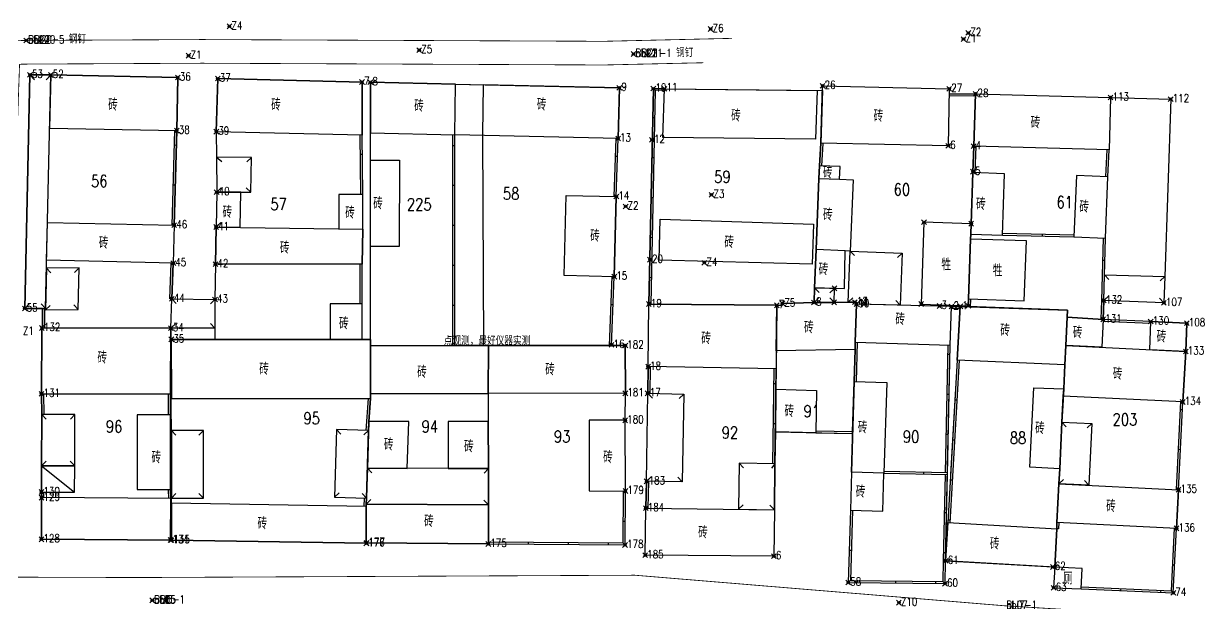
# Model space of a CAD drawing. Extents: x 499223 to 500082, y 4357473 to 4358121.
# Drawn here: x 499470.6 to 499618.2, y 4357682.9 to 4357755.4 of the extents above; entities that cross this region are included whole.
import ezdxf
from ezdxf.enums import TextEntityAlignment as Align

# ---------------------------------------------------------------- set-up
doc = ezdxf.new("R2010")
doc.units = 0
doc.header["$LTSCALE"] = 0.5
doc.header["$PDMODE"] = 35
doc.header["$PDSIZE"] = 0.3
doc.linetypes.add('X3', pattern=[5, 4, -1])
for name, color, linetype in [('CLD', 1, 'CONTINUOUS'), ('DLDW', 11, 'CONTINUOUS'), ('DLSS', 4, 'CONTINUOUS'), ('JMD', 6, 'CONTINUOUS'), ('QSJX', 7, 'CONTINUOUS'), ('YBH', 3, 'CONTINUOUS')]:
    doc.layers.add(name, color=color, linetype=linetype)
doc.styles.add('HZ', font='rs.shx', dxfattribs={"width": 0.8, "bigfont": 'hztxt.shx'})

msp = doc.modelspace()

# ---------------------------------------------------------------- linework, layer by layer
at = {"layer": 'CLD', "linetype": 'Continuous'}
for p in [(499496.29, 4357755.1, 3.73), (499556.41, 4357754.77, 3.78), (499470.9, 4357753.34, 3.86), (499470.9, 4357753.34, 3.86), (499470.9, 4357753.34), (499470.9, 4357753.34), (499470.9, 4357753.34, 3.86), (499470.9, 4357753.34, 3.86), (499588.01, 4357753.51, -0.59), (499588.62, 4357754.28, -0.6), (499588.62, 4357754.28, -0.6), (499520, 4357752.12, 3.81), (499546.78, 4357751.65, 4.02), (499546.78, 4357751.65, 4.02), (499546.78, 4357751.65, 4.02), (499546.78, 4357751.65, 4.02), (499546.78, 4357751.65), (499546.78, 4357751.65), (499546.78, 4357751.65), (499546.78, 4357751.65), (499546.78, 4357751.65, 4.02), (499546.78, 4357751.65, 4.02), (499546.78, 4357751.65, 4.02), (499546.78, 4357751.65, 4.02), (499546.78, 4357751.65), (499546.78, 4357751.65), (499546.78, 4357751.65), (499546.78, 4357751.65, 4.02), (499546.78, 4357751.65, 4.02), (499491.18, 4357751.44, -0.45), (499491.18, 4357751.44, -0.45), (499471.37, 4357749.04, 0.22), (499473.97, 4357749.02, 0.63), (499489.84, 4357748.71, -0.73), (499494.84, 4357748.57, -0.73), (499512.86, 4357748.14, 0.89), (499513.9, 4357748.11, 0.92), (499545.01, 4357747.42, -0.5), (499549.26, 4357747.32, -0.33), (499550.64, 4357747.28, 0.87), (499570.4, 4357747.67, 0.82), (499586.23, 4357747.3, -0.69), (499589.51, 4357746.66, 1.01), (499606.38, 4357746.2, 0.26), (499613.9, 4357746, 0.1), (499489.71, 4357742.06, -0.92), (499494.65, 4357741.93, -0.85), (499544.85, 4357741.08, -0.76), (499549.09, 4357740.91, -0.32), (499586.1, 4357740.17, -0.63), (499589.28, 4357740.11, -0.65), (499589.2, 4357736.93, -0.67), (499494.7, 4357734.36, -0.82), (499556.52, 4357734.04, -0.23), (499544.63, 4357733.82, -0.28), (499545.79, 4357732.58, -0.12), (499489.39, 4357730.23, -0.88), (499494.63, 4357730.01, -0.81), (499583.07, 4357730.61), (499588.97, 4357730.42), (499489.28, 4357725.49, -0.8), (499494.54, 4357725.36, -0.78), (499548.84, 4357725.93, 0.93), (499555.63, 4357725.54, -0.36), (499544.38, 4357723.8, 0.47), (499571.89, 4357722.34), (499489.09, 4357721.02, 1.08), (499494.48, 4357720.95, 1.06), (499569.33, 4357720.57, -0.14), (499571.85, 4357720.59), (499574.43, 4357720.62, 0.6), (499574.43, 4357720.62, 0.6), (499574.43, 4357720.62, 0.6), (499605.54, 4357720.82, 0.94), (499470.72, 4357719.83, -0.72), (499548.7, 4357720.38, 0.54), (499564.68, 4357720.22, 0.47), (499565.38, 4357720.46, 0.23), (499574.63, 4357720.36, 1.33), (499582.73, 4357720.38), (499585.02, 4357720.14, 1.54), (499586.51, 4357720.06, 1.63), (499587.61, 4357720.09, 1.97), (499588.61, 4357720.16), (499613.05, 4357720.52, 0.38), (499605.46, 4357718.46, 0.59), (499611.4, 4357718.19, 0.28), (499615.91, 4357717.98, -0.11), (499472.86, 4357717.39, 1.1), (499472.86, 4357717.39, 1.1), (499472.86, 4357717.39, 1.1), (499488.98, 4357717.37, 1.54), (499489.03, 4357715.96, 1.62), (499544.03, 4357715.28, 1.24), (499545.75, 4357715.19, 0.2), (499545.75, 4357715.19, 0.2), (499545.75, 4357715.19, 0.2), (499615.78, 4357714.44, -0.2), (499548.6, 4357712.55, 0.3), (499472.81, 4357709.16, 1.06), (499472.81, 4357709.16, 1.06), (499472.81, 4357709.16, 1.06), (499545.76, 4357709.22, 0.18), (499545.76, 4357709.22, 0.18), (499545.76, 4357709.22, 0.18), (499548.55, 4357709.22, 0.47), (499615.4, 4357708.13, -0.18), (499545.74, 4357705.84, 0.13), (499545.74, 4357705.84, 0.13), (499545.74, 4357705.84, 0.13), (499545.77, 4357697, 0.13), (499545.77, 4357697, 0.13), (499545.77, 4357697, 0.13), (499545.77, 4357697, 0.13), (499545.77, 4357697, 0.13), (499545.77, 4357697, 0.13), (499548.42, 4357698.21, 0.83), (499548.42, 4357698.21, 0.83), (499548.42, 4357698.21, 0.83), (499614.88, 4357697.16, -0.42), (499472.8, 4357696.87, 1.1), (499472.8, 4357696.87, 1.1), (499472.8, 4357696.87, 1.1), (499472.82, 4357696.17, 0.97), (499472.82, 4357696.17, 0.97), (499472.82, 4357696.17, 0.97), (499548.31, 4357694.85, 1.45), (499548.31, 4357694.85, 1.45), (499548.31, 4357694.85, 1.45), (499614.63, 4357692.33, -0.32), (499472.8, 4357690.96, -0.19), (499472.8, 4357690.96, -0.19), (499472.8, 4357690.96, -0.19), (499488.92, 4357690.87, 1.04), (499488.92, 4357690.87, 1.04), (499488.92, 4357690.87, 1.04), (499489.04, 4357690.86, 1.29), (499489.04, 4357690.86, 1.29), (499489.04, 4357690.86, 1.29), (499513.39, 4357690.46, 1.71), (499513.39, 4357690.46, 1.71), (499513.39, 4357690.46, 1.71), (499513.41, 4357690.5, 1.71), (499513.41, 4357690.5, 1.71), (499513.41, 4357690.5, 1.71), (499528.64, 4357690.38, 0.42), (499528.64, 4357690.38, 0.42), (499528.64, 4357690.38, 0.42), (499545.72, 4357690.25, 0), (499545.72, 4357690.25, 0), (499545.72, 4357690.25, 0), (499545.72, 4357690.25, 0), (499545.72, 4357690.25, 0), (499545.72, 4357690.25, 0), (499548.24, 4357688.97, -0.73), (499548.24, 4357688.97, -0.73), (499548.24, 4357688.97, -0.73), (499564.32, 4357688.84, 0.87), (499585.78, 4357688.26, 0.89), (499599.16, 4357687.5, 0.77), (499573.61, 4357685.55, -0.07), (499585.7, 4357685.42, 1.38), (499599.27, 4357684.9, -0.13), (499614.22, 4357684.27, 0.1), (499486.64, 4357683.33), (499486.64, 4357683.33), (499486.64, 4357683.33), (499486.64, 4357683.33), (499486.64, 4357683.33), (499486.64, 4357683.33), (499486.64, 4357683.33, 3.5), (499486.64, 4357683.33, 3.5), (499486.64, 4357683.33), (499486.64, 4357683.33), (499486.64, 4357683.33), (499486.64, 4357683.33), (499486.64, 4357683.33), (499579.94, 4357683.04, -0.15), (499579.94, 4357683.04, -0.15), (499579.94, 4357683.04, -0.15)]:
    msp.add_point(p, dxfattribs=at)
at = {"layer": 'DLDW', "linetype": 'Continuous', "flags": 128}
for points in [[(499583.07, 4357730.61), (499582.73, 4357720.38), (499588.61, 4357720.16), (499588.64, 4357721.02), (499588.9, 4357728.51), (499588.92, 4357729.11), (499588.97, 4357730.42)], [(499595.9, 4357728.28), (499588.9, 4357728.51), (499588.64, 4357721.02), (499595.57, 4357720.79)]]:
    msp.add_lwpolyline(points, close=True, dxfattribs=at)
at = {"layer": 'DLDW', "linetype": 'Continuous', "elevation": 3.89, "flags": 128}
msp.add_lwpolyline([(499602.82, 4357687.32), (499599.4, 4357687.49), (499599.27, 4357684.9), (499602.69, 4357684.75)], close=True, dxfattribs=at)
at = {"layer": 'DLSS', "linetype": 'X3', "const_width": 0.1, "elevation": -0.45, "flags": 128}
for points in [[(499466.72, 4357739.36), (499467.14, 4357751.42), (499468.58, 4357753.28), (499470.9, 4357753.34), (499492.88, 4357753.45), (499543.08, 4357753.23), (499559.09, 4357753.6)], [(499469.68, 4357739.25), (499470.07, 4357750.36), (499470.95, 4357750.38), (499492.88, 4357750.49), (499543.11, 4357750.27), (499555.49, 4357750.55)]]:
    msp.add_lwpolyline(points, dxfattribs=at)
at = {"layer": 'DLSS', "color": 4, "linetype": 'X3', "const_width": 0.1, "elevation": 4.02, "flags": 128}
msp.add_lwpolyline([(499654.42, 4357674.36), (499576.38, 4357679.37), (499546.37, 4357681.52), (499485.37, 4357681.55), (499451.72, 4357682.29), (499408.46, 4357683.36), (499363.11, 4357682.93), (499346.74, 4357681.87), (499346.42, 4357687.49), (499373.48, 4357688), (499421.42, 4357687.78), (499430.81, 4357687.9), (499468.37, 4357686.23), (499485.11, 4357686.18), (499546.95, 4357686.47), (499593.11, 4357682.65), (499660.09, 4357678.56)], dxfattribs=at)
at = {"layer": 'JMD', "linetype": 'Continuous'}
for p, q in [((499471.37, 4357749.04, 0.22), (499471.93, 4357748.42)), ((499473.97, 4357749.02, 5.06), (499473.4, 4357748.43)), ((499549.18, 4357743.71), (499549.43, 4357743.71)), ((499489.66, 4357740.22), (499489.41, 4357740.23)), ((499524.46, 4357740.18), (499524.21, 4357740.18)), ((499494.67, 4357738.76), (499495.34, 4357738.19)), ((499499.03, 4357738.7), (499498.45, 4357738.14)), ((499512.89, 4357739.06), (499512.64, 4357739.06)), ((499544.78, 4357738.82), (499544.53, 4357738.82)), ((499549.08, 4357738.71), (499549.33, 4357738.71)), ((499489.52, 4357735.23), (499489.28, 4357735.23)), ((499494.7, 4357734.36), (499495.27, 4357734.92)), ((499498.95, 4357734.35), (499498.4, 4357734.92)), ((499524.46, 4357735.18), (499524.21, 4357735.18)), ((499548.98, 4357733.71), (499549.23, 4357733.71)), ((499494.63, 4357730.01), (499495.2, 4357730.56)), ((499524.46, 4357730.18), (499524.21, 4357730.18)), ((499548.87, 4357728.72), (499549.12, 4357728.71)), ((499597.87, 4357728.86), (499597.88, 4357729.11)), ((499573.86, 4357727.01), (499574.4, 4357726.43)), ((499580.36, 4357726.75), (499579.77, 4357726.21)), ((499605.68, 4357725.82), (499605.43, 4357725.83)), ((499473.43, 4357724.85), (499473.99, 4357724.28)), ((499477.51, 4357724.89), (499476.94, 4357724.33)), ((499524.47, 4357725.18), (499524.22, 4357725.18)), ((499605.63, 4357724.02), (499606.18, 4357723.44)), ((499613.16, 4357723.82), (499612.58, 4357723.27)), ((499548.77, 4357723.72), (499549.02, 4357723.71)), ((499569.41, 4357722.39), (499569.96, 4357721.81)), ((499571.89, 4357722.34), (499571.31, 4357721.79)), ((499489.09, 4357721.02), (499489.65, 4357720.44)), ((499494.48, 4357720.95), (499493.91, 4357720.39)), ((499569.33, 4357720.57), (499569.91, 4357721.12)), ((499571.85, 4357720.59), (499571.29, 4357721.16)), ((499573.6, 4357720.6), (499574.18, 4357721.16)), ((499574.63, 4357720.36), (499575.21, 4357720.91)), ((499605.54, 4357720.82), (499606.13, 4357721.37)), ((499613.05, 4357720.52), (499612.51, 4357721.11)), ((499470.72, 4357719.83), (499471.29, 4357720.39)), ((499473.32, 4357719.83), (499472.76, 4357720.4)), ((499473.31, 4357719.65), (499473.88, 4357720.21)), ((499477.39, 4357719.69), (499476.83, 4357720.26)), ((499524.47, 4357720.18), (499524.22, 4357720.18)), ((499544.24, 4357720.27), (499543.99, 4357720.28)), ((499580.09, 4357720.22), (499579.54, 4357720.81)), ((499488.98, 4357717.37), (499489.55, 4357717.92)), ((499494.48, 4357717.37), (499493.92, 4357717.93)), ((499606.41, 4357718.41), (499606.4, 4357718.16)), ((499586.33, 4357714.05), (499586.08, 4357714.05)), ((499548.55, 4357709.22, 0.47), (499549.16, 4357708.62, -0.04)), ((499553.05, 4357709.12, -0.04), (499552.48, 4357708.56, -0.04)), ((499564.57, 4357710.39), (499564.32, 4357710.39)), ((499586.22, 4357709.05), (499585.97, 4357709.06)), ((499586.93, 4357708.39), (499587.18, 4357708.38)), ((499472.84, 4357706.56), (499473.4, 4357705.99)), ((499476.99, 4357706.55), (499476.42, 4357705.99)), ((499615.35, 4357707.15), (499615.1, 4357707.16)), ((499509.68, 4357704.69), (499510.23, 4357704.11)), ((499564.51, 4357705.39), (499564.26, 4357705.39)), ((499600.31, 4357705.6), (499600.85, 4357705.01)), ((499604.06, 4357705.42), (499603.47, 4357704.88)), ((499489.04, 4357704.56), (499489.6, 4357703.99)), ((499493.04, 4357704.56), (499492.47, 4357703.99)), ((499513.68, 4357704.57), (499513.1, 4357704.02)), ((499586.11, 4357704.05), (499585.86, 4357704.06)), ((499586.65, 4357703.4), (499586.9, 4357703.38)), ((499615.11, 4357702.16), (499614.87, 4357702.17)), ((499472.82, 4357700.16), (499473.39, 4357700.72)), ((499472.82, 4357700.16), (499476.95, 4357696.86)), ((499476.97, 4357700.15), (499476.41, 4357700.72)), ((499559.98, 4357700.46), (499560.54, 4357699.89)), ((499564.45, 4357700.39, 0.87), (499564.01, 4357699.84)), ((499513.53, 4357699.86), (499514.07, 4357699.29)), ((499528.67, 4357699.81), (499528.1, 4357699.24)), ((499548.42, 4357698.21, -0.04), (499549, 4357698.76, -0.04)), ((499552.87, 4357698.13, -0.04), (499552.32, 4357698.71, -0.04)), ((499583.06, 4357699.12), (499583.07, 4357699.37)), ((499586.36, 4357698.41), (499586.61, 4357698.39)), ((499599.93, 4357697.91), (499600.52, 4357698.45)), ((499603.67, 4357697.72), (499603.14, 4357698.32)), ((499489.04, 4357696.11), (499489.6, 4357696.67)), ((499493.04, 4357696.11), (499492.47, 4357696.67)), ((499509.41, 4357696.25), (499510, 4357696.79)), ((499513.41, 4357696.12), (499512.86, 4357696.7)), ((499513.39, 4357695.36), (499513.96, 4357695.92)), ((499528.64, 4357695.28), (499528.08, 4357695.85)), ((499559.89, 4357694.71), (499560.48, 4357695.27)), ((499564.39, 4357694.66), (499563.83, 4357695.24)), ((499585.9, 4357694.27), (499585.65, 4357694.27)), ((499545.74, 4357693.17), (499545.49, 4357693.17)), ((499586.07, 4357693.41), (499586.32, 4357693.4)), ((499533.64, 4357690.34), (499533.64, 4357690.59)), ((499538.64, 4357690.31), (499538.64, 4357690.56)), ((499543.64, 4357690.27), (499543.64, 4357690.52)), ((499573.73, 4357689.61), (499573.98, 4357689.6)), ((499585.8, 4357689.27), (499585.55, 4357689.27)), ((499614.4, 4357687.73), (499614.15, 4357687.74)), ((499574.55, 4357685.54), (499574.55, 4357685.79)), ((499579.55, 4357685.48), (499579.55, 4357685.73)), ((499584.55, 4357685.43), (499584.55, 4357685.68)), ((499607.68, 4357684.55), (499607.7, 4357684.8)), ((499612.68, 4357684.34), (499612.69, 4357684.59))]:
    msp.add_line(p, q, dxfattribs=at)
at = {"layer": 'JMD', "linetype": 'Continuous', "flags": 128}
for points in [[(499473.97, 4357749.02), (499471.37, 4357749.04), (499470.72, 4357719.83), (499473.32, 4357719.83)], [(499489.71, 4357742.06), (499489.84, 4357748.71), (499473.97, 4357749.02), (499473.82, 4357742.37)], [(499494.65, 4357741.93), (499494.84, 4357748.57), (499512.86, 4357748.14), (499512.86, 4357741.51)], [(499524.46, 4357741.54), (499524.55, 4357747.88), (499513.9, 4357748.11), (499513.9, 4357741.77)], [(499524.55, 4357747.88), (499545.01, 4357747.42), (499544.85, 4357741.08), (499524.46, 4357741.54)], [(499570.4, 4357747.67), (499586.23, 4357747.3), (499586.1, 4357740.17), (499570.17, 4357740.48), (499570.4, 4357747.67)], [(499550.64, 4357747.28), (499569.73, 4357747.08), (499569.53, 4357741), (499550.45, 4357741.21)], [(499589.51, 4357746.66), (499606.38, 4357746.2), (499606.2, 4357739.64), (499589.28, 4357740.11)], [(499498.95, 4357734.35), (499499.03, 4357738.7), (499494.67, 4357738.76), (499494.7, 4357734.36), (499497.71, 4357734.36)], [(499517.54, 4357738.36), (499517.5, 4357727.56), (499513.9, 4357727.56), (499513.9, 4357738.37)], [(499572.59, 4357737.57), (499570.01, 4357737.68), (499569.95, 4357736.08), (499572.53, 4357735.98)], [(499573.86, 4357727.01), (499573.22, 4357727.04), (499569.6, 4357727.19), (499569.95, 4357736.08), (499572.53, 4357735.98), (499574.22, 4357735.91)], [(499592.87, 4357728.98), (499593.13, 4357736.68), (499589.18, 4357736.81), (499588.97, 4357730.42), (499588.92, 4357729.11)], [(499605.75, 4357728.61), (499606.06, 4357736.3), (499602.12, 4357736.46), (499601.81, 4357728.77)], [(499494.7, 4357734.36), (499494.63, 4357730.01), (499497.63, 4357729.97), (499497.71, 4357734.36)], [(499509.94, 4357734.06), (499509.94, 4357729.8), (499512.94, 4357729.76), (499512.94, 4357734.06)], [(499538.13, 4357723.95), (499538.38, 4357733.97), (499544.63, 4357733.82), (499544.38, 4357723.8)], [(499494.54, 4357725.36), (499494.63, 4357730.01), (499512.94, 4357729.76), (499512.88, 4357725.36)], [(499550.11, 4357730.97), (499569.25, 4357730.35), (499569.11, 4357725.35), (499549.97, 4357725.86)], [(499573.13, 4357722.32), (499573.22, 4357727.04), (499569.6, 4357727.19), (499569.41, 4357722.39)], [(499573.86, 4357727.01), (499580.36, 4357726.75), (499580.09, 4357720.22), (499574.63, 4357720.36), (499574.63, 4357720.61), (499573.6, 4357720.6)], [(499473.43, 4357724.85), (499473.31, 4357719.65), (499477.39, 4357719.69), (499477.51, 4357724.89)], [(499613.05, 4357720.52), (499605.54, 4357720.82), (499605.63, 4357724.02), (499613.16, 4357723.82)], [(499569.41, 4357722.39), (499569.33, 4357720.57), (499571.85, 4357720.59), (499571.89, 4357722.34)], [(499508.86, 4357715.96), (499512.86, 4357715.96), (499512.86, 4357720.41), (499508.86, 4357720.41)], [(499587.61, 4357720.09), (499601, 4357719.62), (499600.79, 4357715.19), (499600.68, 4357712.77), (499587.22, 4357713.38)], [(499600.96, 4357718.72), (499605.46, 4357718.46), (499605.28, 4357714.97), (499600.79, 4357715.19)], [(499611.4, 4357718.19), (499615.91, 4357717.98), (499615.78, 4357714.44), (499611.28, 4357714.67)], [(499488.98, 4357717.37), (499472.86, 4357717.39), (499472.81, 4357709.16), (499488.93, 4357709.14)], [(499513.9, 4357715.96), (499489.03, 4357715.96), (499489.04, 4357708.56), (499513.91, 4357708.56)], [(499528.63, 4357709.21), (499528.65, 4357715.18), (499513.9, 4357715.17), (499513.91, 4357709.2)], [(499528.63, 4357709.21), (499528.65, 4357715.18), (499545.75, 4357715.19), (499545.76, 4357709.22)], [(499615.78, 4357714.44), (499615.4, 4357708.13), (499600.48, 4357708.87), (499600.53, 4357709.78), (499600.68, 4357712.77), (499600.79, 4357715.19)], [(499596.78, 4357709.9), (499600.53, 4357709.78), (499600.31, 4357705.6), (499600.03, 4357699.79), (499596.29, 4357699.97)], [(499472.84, 4357706.56), (499472.82, 4357700.16), (499476.97, 4357700.15), (499476.99, 4357706.55)], [(499488.93, 4357697.17), (499488.93, 4357706.52), (499484.78, 4357706.52), (499484.78, 4357697.17)], [(499513.41, 4357696.12), (499513.68, 4357704.57), (499509.68, 4357704.69), (499509.41, 4357696.25)], [(499513.72, 4357705.71), (499513.53, 4357699.86), (499518.51, 4357699.83), (499518.72, 4357705.68)], [(499523.64, 4357699.81), (499528.67, 4357699.81), (499528.63, 4357705.71), (499523.61, 4357705.71)], [(499600.31, 4357705.6), (499604.06, 4357705.42), (499603.67, 4357697.72), (499599.93, 4357697.91), (499600.03, 4357699.79)], [(499489.04, 4357704.56), (499489.04, 4357696.11), (499493.04, 4357696.11), (499493.04, 4357704.56)], [(499476.97, 4357700.15), (499472.82, 4357700.16), (499472.8, 4357696.87), (499476.95, 4357696.86)], [(499564.45, 4357700.39), (499559.98, 4357700.46), (499559.89, 4357694.71), (499564.39, 4357694.66)], [(499513.53, 4357699.86), (499513.39, 4357695.36), (499528.64, 4357695.28), (499528.67, 4357699.81)], [(499614.88, 4357697.16), (499614.63, 4357692.33), (499599.68, 4357693.08), (499599.93, 4357697.91)], [(499472.82, 4357696.17), (499472.8, 4357690.96), (499488.92, 4357690.87), (499488.95, 4357696.07)], [(499489.04, 4357690.86), (499513.39, 4357690.46), (499513.39, 4357695.06), (499489.04, 4357695.46)], [(499513.39, 4357690.5), (499528.64, 4357690.38), (499528.64, 4357695.28), (499513.39, 4357695.36)], [(499564.32, 4357688.84), (499548.24, 4357688.97), (499548.31, 4357694.85), (499564.39, 4357694.66)], [(499586.05, 4357693.05), (499599.65, 4357692.28), (499599.4, 4357687.49), (499585.78, 4357688.26)]]:
    msp.add_lwpolyline(points, close=True, dxfattribs=at)
at = {"layer": 'JMD', "color": 7, "linetype": 'Continuous', "flags": 128}
for points in [[(499550.64, 4357747.28), (499549.26, 4357747.32), (499548.7, 4357720.38)], [(499489.39, 4357730.23), (499489.71, 4357742.06)], [(499512.94, 4357734.06), (499512.86, 4357741.51)], [(499524.47, 4357715.18), (499524.46, 4357741.54)], [(499544.63, 4357733.82), (499544.85, 4357741.08)], [(499570.17, 4357740.48), (499570.01, 4357737.68)], [(499589.28, 4357740.11), (499589.18, 4357736.81)], [(499606.06, 4357736.3), (499606.2, 4357739.64)], [(499592.87, 4357728.98), (499601.81, 4357728.77)], [(499605.54, 4357720.82), (499605.75, 4357728.61)], [(499512.86, 4357720.41), (499512.88, 4357725.36)], [(499544.03, 4357715.19), (499544.38, 4357723.8)], [(499588.64, 4357721.02), (499588.61, 4357720.06)], [(499472.94, 4357719.83), (499472.94, 4357717.39)], [(499605.46, 4357718.46), (499605.54, 4357720.82)], [(499611.4, 4357718.19), (499605.46, 4357718.46), (499600.96, 4357718.72)], [(499574.49, 4357715.62), (499574.35, 4357710.69)], [(499586.01, 4357699.05), (499586.35, 4357715.23)], [(499548.6, 4357712.55), (499548.55, 4357709.22)], [(499564.45, 4357700.39), (499564.59, 4357712.29)], [(499587.22, 4357713.38), (499586.05, 4357693.05)], [(499472.81, 4357709.16), (499472.84, 4357706.56)], [(499488.93, 4357706.52), (499488.93, 4357709.14)], [(499528.63, 4357709.21), (499528.63, 4357705.71)], [(499513.72, 4357705.71), (499513.91, 4357708.56)], [(499614.88, 4357697.16), (499615.4, 4357708.13)], [(499578.06, 4357699.22), (499586.01, 4357699.05)], [(499472.8, 4357696.87), (499472.82, 4357696.17)], [(499488.95, 4357696.07), (499488.93, 4357697.17)], [(499513.39, 4357695.06), (499513.39, 4357695.36), (499513.41, 4357696.12)], [(499528.64, 4357690.38), (499545.72, 4357690.25), (499545.77, 4357697)], [(499599.68, 4357693.08), (499599.65, 4357692.28)], [(499602.69, 4357684.75), (499614.22, 4357684.27), (499614.63, 4357692.33)]]:
    msp.add_lwpolyline(points, dxfattribs=at)
at = {"layer": 'JMD', "linetype": 'Continuous', "flags": 128}
for points in [[(499550.64, 4357747.12), (499549.5, 4357747.08), (499548.95, 4357720.37)], [(499489.14, 4357730.23), (499489.46, 4357742.06)], [(499512.69, 4357734.06), (499512.61, 4357741.52)], [(499524.22, 4357715.18), (499524.21, 4357741.54)], [(499544.38, 4357733.82), (499544.6, 4357741.09)], [(499570.42, 4357740.47), (499570.26, 4357737.67)], [(499589.53, 4357740.1), (499589.42, 4357736.8)], [(499605.81, 4357736.31), (499605.95, 4357739.65)], [(499592.88, 4357729.23), (499601.82, 4357729.02)], [(499605.54, 4357720.82), (499605.3, 4357720.83), (499605.5, 4357728.62)], [(499512.61, 4357720.41), (499512.63, 4357725.36)], [(499543.78, 4357715.19), (499544.13, 4357723.81)], [(499489.09, 4357721.02), (499488.85, 4357721.03)], [(499588.89, 4357721.01), (499588.86, 4357720.05)], [(499605.21, 4357718.47), (499605.3, 4357720.83)], [(499473.19, 4357719.83), (499473.19, 4357717.39)], [(499611.39, 4357717.94), (499605.44, 4357718.21)], [(499574.74, 4357715.61), (499574.6, 4357710.68)], [(499585.76, 4357699.31), (499586.1, 4357715.23)], [(499548.85, 4357712.54), (499548.8, 4357709.21)], [(499564.2, 4357700.39), (499564.34, 4357712.29)], [(499587.47, 4357713.37), (499586.3, 4357693.04)], [(499473.06, 4357709.16), (499473.09, 4357706.56)], [(499488.68, 4357706.52), (499488.68, 4357709.14)], [(499513.39, 4357704.57), (499513.66, 4357708.56)], [(499614.63, 4357697.18), (499615.15, 4357708.14)], [(499578.07, 4357699.47), (499586.01, 4357699.3)], [(499473.05, 4357696.87), (499473.07, 4357696.17)], [(499488.7, 4357696.07), (499488.68, 4357697.16)], [(499513.14, 4357695.06), (499513.16, 4357696.12)], [(499528.64, 4357690.63), (499545.48, 4357690.51), (499545.52, 4357697)], [(499599.93, 4357693.06), (499599.89, 4357692.27), (499599.65, 4357692.28)], [(499602.7, 4357685), (499613.98, 4357684.53), (499614.38, 4357692.34)]]:
    msp.add_lwpolyline(points, dxfattribs=at)
for points, elevation in [([(499589.5, 4357746.41), (499586.2, 4357746.37)], 0.82), ([(499488.85, 4357721.03), (499489.03, 4357725.5)], -0.8), ([(499587.59, 4357719.84), (499586.5, 4357719.81)], -0.07), ([(499569.55, 4357704.53), (499574.16, 4357704.44)], 0.3), ([(499574.13, 4357694.6), (499573.87, 4357685.8), (499585.45, 4357685.67), (499585.53, 4357688.27), (499585.76, 4357699.06)], -0.07), ([(499548.67, 4357698.2), (499548.56, 4357694.85)], -0.04)]:
    msp.add_lwpolyline(points, dxfattribs=dict(at, elevation=elevation))
at = {"layer": 'JMD', "color": 7, "linetype": 'Continuous', "flags": 128}
for points, elevation in [([(499589.51, 4357746.66), (499586.22, 4357746.62)], 0.82), ([(499489.09, 4357721.02), (499489.28, 4357725.49)], -0.8), ([(499587.61, 4357720.09), (499586.51, 4357720.06)], -0.07), ([(499569.55, 4357704.28), (499574.16, 4357704.19)], 0.3), ([(499573.88, 4357694.61), (499573.61, 4357685.55), (499585.7, 4357685.42), (499585.78, 4357688.26), (499586.01, 4357699.05)], -0.07), ([(499548.42, 4357698.21), (499548.31, 4357694.85)], -0.04)]:
    msp.add_lwpolyline(points, dxfattribs=dict(at, elevation=elevation))
at = {"layer": 'JMD', "linetype": 'Continuous', "flags": 128}
for points, elevation in [([(499473.56, 4357730.58), (499489.39, 4357730.23), (499489.28, 4357725.49), (499473.45, 4357725.85)], -0.88), ([(499494.48, 4357717.37), (499488.98, 4357717.37), (499489.09, 4357721.02), (499494.48, 4357720.95)], 1.08), ([(499548.7, 4357720.38), (499564.68, 4357720.22), (499564.59, 4357712.29), (499548.6, 4357712.55)], 0.3), ([(499564.68, 4357720.22), (499565.37, 4357720.2), (499565.38, 4357720.46), (499569.33, 4357720.57), (499574.63, 4357720.61), (499574.63, 4357720.36), (499574.49, 4357715.62), (499574.47, 4357714.68), (499564.62, 4357714.54)], 0.23), ([(499574.63, 4357720.36), (499574.49, 4357715.62), (499586.35, 4357715.23), (499586.51, 4357720.06)], -0.07), ([(499574.35, 4357710.69), (499578.44, 4357710.56), (499578.06, 4357699.22), (499574.02, 4357699.36)], -0.07), ([(499548.55, 4357709.22), (499553.05, 4357709.12), (499552.87, 4357698.13), (499548.42, 4357698.21)], 0.83), ([(499564.56, 4357709.75), (499569.66, 4357709.58), (499569.55, 4357704.28), (499564.5, 4357704.39)], 0.3), ([(499545.77, 4357697), (499545.74, 4357705.84), (499541.24, 4357705.84), (499541.23, 4357697.01)], 0.2), ([(499573.88, 4357694.61), (499577.91, 4357694.48), (499578.06, 4357699.22), (499574.02, 4357699.36)], -0.07)]:
    msp.add_lwpolyline(points, close=True, dxfattribs=dict(at, elevation=elevation))
at = {"layer": 'QSJX', "linetype": 'Continuous', "flags": 128}
for points, elevation in [([(499472.94, 4357717.39), (499472.94, 4357719.83), (499470.72, 4357719.83), (499471.37, 4357749.04), (499473.97, 4357749.02), (499489.84, 4357748.71), (499489.71, 4357742.06), (499489.39, 4357730.23), (499489.28, 4357725.49), (499489.09, 4357721.02), (499494.48, 4357720.95), (499494.48, 4357717.37), (499488.98, 4357717.37)], 5.06), ([(499512.86, 4357748.14), (499494.84, 4357748.57), (499494.65, 4357741.93), (499494.67, 4357738.76), (499494.7, 4357734.36), (499494.63, 4357730.01), (499494.54, 4357725.36), (499494.48, 4357720.95), (499494.48, 4357717.37), (499494.48, 4357715.96), (499512.86, 4357715.96), (499512.86, 4357720.41), (499512.88, 4357725.36), (499512.94, 4357729.76), (499512.94, 4357734.06), (499512.86, 4357741.51)], 0.89), ([(499513.9, 4357748.11), (499524.55, 4357747.88), (499528, 4357747.8), (499527.91, 4357741.58), (499528.02, 4357715.18), (499528.02, 4357715.18), (499528.02, 4357715.18), (499523.86, 4357715.18), (499513.9, 4357715.17), (499513.9, 4357715.96), (499513.9, 4357715.96), (499513.9, 4357727.56), (499513.9, 4357738.37), (499513.9, 4357741.77)], 0.92), ([(499545.01, 4357747.42), (499528, 4357747.8), (499527.91, 4357741.58), (499528.02, 4357715.18), (499528.65, 4357715.18), (499544.03, 4357715.19), (499544.38, 4357723.8), (499544.63, 4357733.82), (499544.85, 4357741.08)], -0.5), ([(499570.4, 4357747.67), (499586.23, 4357747.3), (499586.22, 4357746.62), (499589.51, 4357746.66), (499589.28, 4357740.11), (499589.18, 4357736.81), (499588.97, 4357730.42), (499588.92, 4357729.11), (499588.9, 4357728.51), (499588.64, 4357721.02), (499588.61, 4357720.16), (499588.61, 4357720.06), (499587.61, 4357720.09), (499586.51, 4357720.06), (499574.63, 4357720.36), (499574.63, 4357720.61), (499573.6, 4357720.6), (499571.85, 4357720.59), (499569.33, 4357720.57), (499569.41, 4357722.39), (499569.6, 4357727.19), (499569.95, 4357736.08), (499570.01, 4357737.68), (499570.17, 4357740.48)], 0.82), ([(499589.51, 4357746.66), (499606.38, 4357746.2), (499613.9, 4357746), (499613.16, 4357723.82), (499613.05, 4357720.52), (499605.54, 4357720.82), (499605.46, 4357718.46), (499600.96, 4357718.72), (499601, 4357719.62), (499588.61, 4357720.06), (499588.61, 4357720.06), (499588.61, 4357720.16), (499588.64, 4357721.02), (499588.9, 4357728.51), (499588.92, 4357729.11), (499588.97, 4357730.42), (499589.18, 4357736.81), (499589.28, 4357740.11)], 1.01), ([(499564.32, 4357688.84), (499548.24, 4357688.97), (499548.31, 4357694.85), (499548.42, 4357698.21), (499548.55, 4357709.22), (499548.6, 4357712.55), (499548.7, 4357720.38), (499564.68, 4357720.22), (499564.62, 4357714.54), (499564.59, 4357712.29), (499564.56, 4357709.75), (499564.5, 4357704.39), (499564.45, 4357700.39), (499564.39, 4357694.66)], 0.87), ([(499564.5, 4357704.39), (499574.16, 4357704.19), (499574.16, 4357704.44), (499574.35, 4357710.69), (499574.47, 4357714.68), (499574.49, 4357715.62), (499574.63, 4357720.36), (499574.63, 4357720.61), (499573.6, 4357720.6), (499571.85, 4357720.59), (499569.33, 4357720.57), (499565.38, 4357720.46), (499565.37, 4357720.2), (499564.68, 4357720.22), (499564.62, 4357714.54), (499564.59, 4357712.29), (499564.56, 4357709.75)], 0.3), ([(499573.61, 4357685.55), (499585.7, 4357685.42), (499585.78, 4357688.26), (499586.35, 4357715.23), (499586.51, 4357720.06), (499574.63, 4357720.36), (499574.49, 4357715.62), (499574.47, 4357714.68), (499574.35, 4357710.69), (499574.02, 4357699.36), (499573.88, 4357694.61)], -0.07), ([(499585.78, 4357688.26), (499599.16, 4357687.5), (499599.4, 4357687.49), (499599.4, 4357687.49), (499599.65, 4357692.28), (499599.68, 4357693.08), (499599.93, 4357697.91), (499600.03, 4357699.79), (499600.31, 4357705.6), (499600.48, 4357708.87), (499600.53, 4357709.78), (499600.68, 4357712.77), (499600.79, 4357715.19), (499600.96, 4357718.72), (499601, 4357719.62), (499588.61, 4357720.06), (499587.61, 4357720.09), (499587.22, 4357713.38), (499586.4, 4357699.06), (499586.38, 4357698.81), (499586.05, 4357693.05), (499586.05, 4357693.05)], 0.89), ([(499599.4, 4357687.49), (499599.27, 4357684.9), (499602.69, 4357684.75), (499614.22, 4357684.27), (499614.63, 4357692.33), (499614.88, 4357697.16), (499615.4, 4357708.13), (499615.78, 4357714.44), (499615.91, 4357717.98), (499611.4, 4357718.19), (499605.46, 4357718.46), (499600.96, 4357718.72), (499600.79, 4357715.19), (499600.68, 4357712.77), (499600.53, 4357709.78), (499600.48, 4357708.87), (499600.31, 4357705.6), (499600.03, 4357699.79), (499599.93, 4357697.91), (499599.68, 4357693.08), (499599.65, 4357692.28)], 3.89), ([(499488.92, 4357690.87), (499472.8, 4357690.96), (499472.82, 4357696.17), (499472.8, 4357696.87), (499472.82, 4357700.16), (499472.84, 4357706.56), (499472.81, 4357709.16), (499472.86, 4357717.39), (499488.98, 4357717.37), (499488.93, 4357709.14), (499488.93, 4357706.52), (499488.93, 4357697.17), (499488.95, 4357696.07)], 5.06), ([(499513.39, 4357690.46), (499489.04, 4357690.86), (499489.04, 4357696.11), (499489.03, 4357715.96), (499494.48, 4357715.96), (499513.9, 4357715.96), (499513.9, 4357715.17), (499513.91, 4357709.2), (499513.91, 4357708.56), (499513.72, 4357705.71), (499513.68, 4357704.57), (499513.41, 4357696.12), (499513.39, 4357695.36), (499513.39, 4357695.06)], 0.42), ([(499528.64, 4357690.38), (499513.39, 4357690.5), (499513.39, 4357695.06), (499513.39, 4357695.36), (499513.41, 4357696.12), (499513.68, 4357704.57), (499513.72, 4357705.71), (499513.91, 4357708.56), (499513.91, 4357709.2), (499513.91, 4357709.2), (499513.9, 4357715.17), (499523.86, 4357715.18), (499527.5, 4357715.18), (499528.65, 4357715.18), (499528.63, 4357709.21), (499528.63, 4357705.71), (499528.67, 4357699.81), (499528.64, 4357695.28), (499528.64, 4357695.28)], 0.42), ([(499528.64, 4357690.38), (499545.72, 4357690.25), (499545.77, 4357697), (499545.74, 4357705.84), (499545.76, 4357709.22), (499545.75, 4357715.19), (499528.65, 4357715.18), (499528.63, 4357709.21), (499528.63, 4357705.71), (499528.67, 4357699.81), (499528.64, 4357695.28)], 4.44)]:
    msp.add_lwpolyline(points, close=True, dxfattribs=dict(at, elevation=elevation))
msp.add_lwpolyline([(499549.26, 4357747.32), (499550.64, 4357747.28), (499570.38, 4357747.07), (499570.17, 4357740.48), (499570.01, 4357737.68), (499569.95, 4357736.08), (499569.6, 4357727.19), (499569.41, 4357722.39), (499569.33, 4357720.57), (499565.38, 4357720.46), (499565.37, 4357720.2), (499564.68, 4357720.22), (499548.7, 4357720.38)], close=True, dxfattribs=at)

# ---------------------------------------------------------------- texts
at = {"layer": 'CLD', "linetype": 'Continuous', "style": 'HZ', "width": 0.8}
for s, p in [('Z4', (499496.54, 4357754.72, 3.73)), ('Z6', (499556.66, 4357754.39, 3.78)), ('Z2', (499588.87, 4357753.9, -0.6)), ('Z2', (499588.87, 4357753.9, -0.6)), ('bbl20-5 钢钉', (499471.15, 4357752.97, 3.86)), ('bbl20-5', (499471.15, 4357752.97, 3.86)), ('bbl20-5', (499471.15, 4357752.97, 3.86)), ('BL20', (499471.15, 4357752.97)), ('BL20', (499471.15, 4357752.97)), ('BBL20', (499471.15, 4357752.97, 3.86)), ('Z1', (499588.26, 4357753.14, -0.59)), ('Z1', (499491.43, 4357751.06, -0.45)), ('Z1', (499491.43, 4357751.06, -0.45)), ('Z5', (499520.25, 4357751.75, 3.81)), ('bbl21-1 钢钉', (499547.03, 4357751.28, 4.02)), ('bbl21-1', (499547.03, 4357751.28, 4.02)), ('bbl21-1', (499547.03, 4357751.28, 4.02)), ('bbl21-1', (499547.03, 4357751.28, 4.02)), ('BL21', (499547.03, 4357751.28)), ('BL21', (499547.03, 4357751.28)), ('BL21', (499547.03, 4357751.28)), ('BL21', (499547.03, 4357751.28)), ('bbl21-1', (499547.03, 4357751.28, 4.02)), ('bbl21-1', (499547.03, 4357751.28, 4.02)), ('bbl21-1', (499547.03, 4357751.28, 4.02)), ('BL21', (499547.03, 4357751.28)), ('BL21', (499547.03, 4357751.28)), ('BL21', (499547.03, 4357751.28)), ('BBL21', (499547.03, 4357751.28, 4.02)), ('53', (499471.62, 4357748.67, 0.22)), ('52', (499474.22, 4357748.65, 0.63)), ('36', (499490.09, 4357748.33, -0.73)), ('37', (499495.09, 4357748.19, -0.73)), ('7', (499513.11, 4357747.77, 0.89)), ('8', (499514.15, 4357747.74, 0.92)), ('9', (499545.26, 4357747.05, -0.5)), ('10', (499549.51, 4357746.95, -0.33)), ('11', (499550.9, 4357747, -0.33)), ('26', (499570.65, 4357747.29, 0.82)), ('27', (499586.48, 4357746.93, -0.69)), ('28', (499589.76, 4357746.28, 1.01)), ('113', (499606.63, 4357745.82, 0.26)), ('112', (499614.15, 4357745.62, 0.1)), ('38', (499489.96, 4357741.68, -0.92)), ('39', (499494.9, 4357741.56, -0.85)), ('13', (499545.1, 4357740.71, -0.76)), ('12', (499549.34, 4357740.53, -0.32)), ('6', (499586.35, 4357739.8, -0.63)), ('4', (499589.53, 4357739.73, -0.65)), ('5', (499589.45, 4357736.55, -0.67)), ('40', (499494.95, 4357733.98, -0.82)), ('14', (499544.88, 4357733.44, -0.28)), ('Z3', (499556.77, 4357733.66, -0.23)), ('Z2', (499546.04, 4357732.2, -0.12)), ('46', (499489.64, 4357729.85, -0.88)), ('41', (499494.88, 4357729.63, -0.81)), ('45', (499489.53, 4357725.12, -0.8)), ('42', (499494.79, 4357724.98, -0.78)), ('20', (499549.09, 4357725.55, 0.93)), ('Z4', (499555.88, 4357725.17, -0.36)), ('15', (499544.63, 4357723.43, 0.47)), ('44', (499489.34, 4357720.65, 1.08)), ('43', (499494.73, 4357720.58, 1.06)), ('19', (499548.95, 4357720, 0.54)), ('7', (499564.93, 4357719.85, 0.47)), ('Z5', (499565.63, 4357720.08, 0.23)), ('8', (499569.58, 4357720.19, -0.14)), ('12', (499574.68, 4357720.25, 0.6)), ('13', (499574.68, 4357720.25, 0.6)), ('14', (499574.68, 4357720.25, 0.6)), ('9', (499574.88, 4357719.98, 1.33)), ('10', (499574.88, 4357719.98, 1.33)), ('11', (499574.88, 4357719.98, 1.33)), ('132', (499605.79, 4357720.45, 0.94)), ('107', (499613.3, 4357720.14, 0.38)), ('55', (499470.97, 4357719.45, -0.72)), ('3', (499585.27, 4357719.77, 1.54)), ('2', (499586.76, 4357719.68, 1.63)), ('1', (499587.86, 4357719.72, 1.97)), ('132', (499473.11, 4357717.01, 1.1)), ('132', (499473.11, 4357717.01, 1.1)), ('132', (499473.11, 4357717.01, 1.1)), ('34', (499489.23, 4357716.99, 1.54)), ('131', (499605.71, 4357718.08, 0.59)), ('130', (499611.65, 4357717.82, 0.28)), ('108', (499616.16, 4357717.61, -0.11)), ('Z1', (499470.48, 4357716.54, 0.36)), ('35', (499489.28, 4357715.58, 1.62)), ('16', (499544.28, 4357714.9, 1.24)), ('182', (499546, 4357714.82, 0.2)), ('182', (499546, 4357714.82, 0.2)), ('182', (499546, 4357714.82, 0.2)), ('133', (499616.03, 4357714.07, -0.2)), ('18', (499548.85, 4357712.17, 0.3)), ('131', (499473.06, 4357708.79, 1.06)), ('131', (499473.06, 4357708.79, 1.06)), ('131', (499473.06, 4357708.79, 1.06)), ('181', (499546.01, 4357708.85, 0.18)), ('181', (499546.01, 4357708.85, 0.18)), ('181', (499546.01, 4357708.85, 0.18)), ('17', (499548.8, 4357708.84, 0.47)), ('134', (499615.65, 4357707.76, -0.18)), ('180', (499545.99, 4357705.46, 0.13)), ('180', (499545.99, 4357705.46, 0.13)), ('180', (499545.99, 4357705.46, 0.13)), ('183', (499548.67, 4357697.83, 0.83)), ('183', (499548.67, 4357697.83, 0.83)), ('183', (499548.67, 4357697.83, 0.83)), ('130', (499473.05, 4357696.49, 1.1)), ('130', (499473.05, 4357696.49, 1.1)), ('130', (499473.05, 4357696.49, 1.1)), ('179', (499546.02, 4357696.63, 0.13)), ('179', (499546.02, 4357696.63, 0.13)), ('179', (499546.02, 4357696.63, 0.13)), ('179', (499546.02, 4357696.63, 0.13)), ('179', (499546.02, 4357696.63, 0.13)), ('179', (499546.02, 4357696.63, 0.13)), ('135', (499615.13, 4357696.79, -0.42)), ('129', (499473.07, 4357695.79, 0.97)), ('129', (499473.07, 4357695.79, 0.97)), ('129', (499473.07, 4357695.79, 0.97)), ('184', (499548.56, 4357694.47, 1.45)), ('184', (499548.56, 4357694.47, 1.45)), ('184', (499548.56, 4357694.47, 1.45)), ('136', (499614.88, 4357691.95, -0.32)), ('128', (499473.05, 4357690.59, -0.19)), ('128', (499473.05, 4357690.59, -0.19)), ('128', (499473.05, 4357690.59, -0.19)), ('134', (499489.17, 4357690.49, 1.04)), ('134', (499489.17, 4357690.49, 1.04)), ('134', (499489.17, 4357690.49, 1.04)), ('135', (499489.29, 4357690.49, 1.29)), ('135', (499489.29, 4357690.49, 1.29)), ('135', (499489.29, 4357690.49, 1.29)), ('176', (499513.64, 4357690.08, 1.71)), ('176', (499513.64, 4357690.08, 1.71)), ('176', (499513.64, 4357690.08, 1.71)), ('177', (499513.66, 4357690.13, 1.71)), ('177', (499513.66, 4357690.13, 1.71)), ('177', (499513.66, 4357690.13, 1.71)), ('175', (499528.89, 4357690, 0.42)), ('175', (499528.89, 4357690, 0.42)), ('175', (499528.89, 4357690, 0.42)), ('178', (499545.97, 4357689.88, 0)), ('178', (499545.97, 4357689.88, 0)), ('178', (499545.97, 4357689.88, 0)), ('178', (499545.97, 4357689.88, 0)), ('178', (499545.97, 4357689.88, 0)), ('178', (499545.97, 4357689.88, 0)), ('185', (499548.49, 4357688.6, -0.73)), ('185', (499548.49, 4357688.6, -0.73)), ('185', (499548.49, 4357688.6, -0.73)), ('6', (499564.57, 4357688.47, 0.87)), ('61', (499586.03, 4357687.88, 0.89)), ('62', (499599.41, 4357687.13, 0.77)), ('58', (499573.86, 4357685.18, -0.07)), ('60', (499585.95, 4357685.04, 1.38)), ('63', (499599.52, 4357684.52, -0.13)), ('BBL5', (499486.89, 4357682.95)), ('BL5', (499486.89, 4357682.95)), ('BL5', (499486.89, 4357682.95)), ('BL5', (499486.89, 4357682.95)), ('BL15', (499486.89, 4357682.95)), ('BL15', (499486.89, 4357682.95)), ('bbl5-1', (499486.89, 4357682.95, 3.5)), ('bbl5-1', (499486.89, 4357682.95, 3.5)), ('BL15', (499486.89, 4357682.95)), ('BL05', (499486.89, 4357682.95)), ('BL05', (499486.89, 4357682.95)), ('BL05', (499486.89, 4357682.95)), ('BL05', (499486.89, 4357682.95)), ('74', (499614.47, 4357683.9, 0.1)), ('Z10', (499580.19, 4357682.66, -0.15)), ('Z10', (499580.19, 4357682.66, -0.15)), ('Z10', (499580.19, 4357682.66, -0.15)), ('bbl7-1', (499593.36, 4357682.27, 3.78)), ('bbl7-1', (499593.36, 4357682.27, 3.78)), ('BL07', (499593.36, 4357682.27))]:
    msp.add_text(s, height=1, dxfattribs=at).set_placement(p)
at = {"layer": 'DLDW', "linetype": 'Continuous', "style": 'HZ', "width": 0.8}
for s, p in [('牲', (499585.85, 4357725.4)), ('牲', (499592.26, 4357724.66)), ('厕', (499601.04, 4357686.11))]:
    msp.add_text(s, height=1.5, dxfattribs=at).set_placement(p, align=Align.MIDDLE)
at = {"layer": 'JMD', "linetype": 'Continuous', "style": 'HZ', "width": 0.8}
for s, height, p in [('砖', 1.5, (499481.74, 4357745.38)), ('砖', 1.5, (499502.11, 4357745.38)), ('砖', 1.5, (499519.98, 4357745.24)), ('砖', 1.5, (499535.29, 4357745.39)), ('砖', 1.5, (499496.03, 4357731.96)), ('砖', 1.5, (499511.36, 4357731.88)), ('砖', 1.5, (499541.97, 4357728.99)), ('砖', 1.5, (499503.2, 4357727.5)), ('砖', 1.5, (499510.58, 4357718.04)), ('点观测，最好仪器实测', 1, (499528.48, 4357715.86)), ('砖', 1.5, (499480.4, 4357713.75)), ('砖', 1.5, (499520.35, 4357711.96)), ('砖', 1.5, (499516.19, 4357702.89)), ('砖', 1.5, (499526.2, 4357702.66)), ('砖', 1.5, (499487.15, 4357701.28)), ('砖', 1.5, (499543.58, 4357701.3)), ('砖', 1.5, (499521.21, 4357693.31))]:
    msp.add_text(s, height=height, dxfattribs=at).set_placement(p, align=Align.MIDDLE)
for p in [(499560.17, 4357743.94), (499577.98, 4357743.91), (499597.6, 4357743.09), (499515.46, 4357732.97), (499590.77, 4357732.89), (499481.17, 4357728.04), (499559.33, 4357728.13), (499571.11, 4357724.73), (499580.7, 4357718.49), (499569.28, 4357717.47), (499593.81, 4357717.11), (499556.45, 4357716.1, -0.57), (499602.87, 4357716.83), (499613.34, 4357716.31), (499501.22, 4357712.26), (499536.95, 4357712.2), (499607.86, 4357711.66), (499566.84, 4357707, 0.36), (499576, 4357704.96), (499598.16, 4357704.86), (499575.74, 4357696.92), (499607.03, 4357695.12), (499501, 4357692.96), (499556.05, 4357691.83), (499592.51, 4357690.42)]:
    msp.add_text('砖', height=1.5, dxfattribs=at).set_placement(p, align=Align.MIDDLE_RIGHT)
for rotation, p in [(359.5556, (499571.63, 4357736.83)), (359.5822, (499603.69, 4357732.54)), (359.5556, (499571.65, 4357731.55))]:
    msp.add_text('砖', height=1.5, rotation=rotation, dxfattribs=at).set_placement(p, align=Align.MIDDLE_RIGHT)
at = {"layer": 'YBH', "linetype": 'Continuous', "style": 'HZ', "width": 0.8}
for s, p in [('56', (499480.03, 4357735.76)), ('59', (499557.89, 4357736.28)), ('58', (499531.49, 4357734.18)), ('60', (499580.31, 4357734.7)), ('57', (499502.44, 4357732.86)), ('225', (499520.01, 4357732.84)), ('61', (499600.66, 4357733.11)), ('91', (499569.05, 4357706.99)), ('95', (499506.57, 4357706.09)), ('203', (499608.18, 4357705.95)), ('96', (499481.88, 4357705.07)), ('94', (499521.34, 4357705.06)), ('92', (499558.83, 4357704.3)), ('93', (499537.86, 4357703.82)), ('90', (499581.46, 4357703.8)), ('88', (499594.82, 4357703.64))]:
    msp.add_text(s, height=1.5, dxfattribs=at).set_placement(p, align=Align.MIDDLE)

doc.saveas('drawing.dxf')
